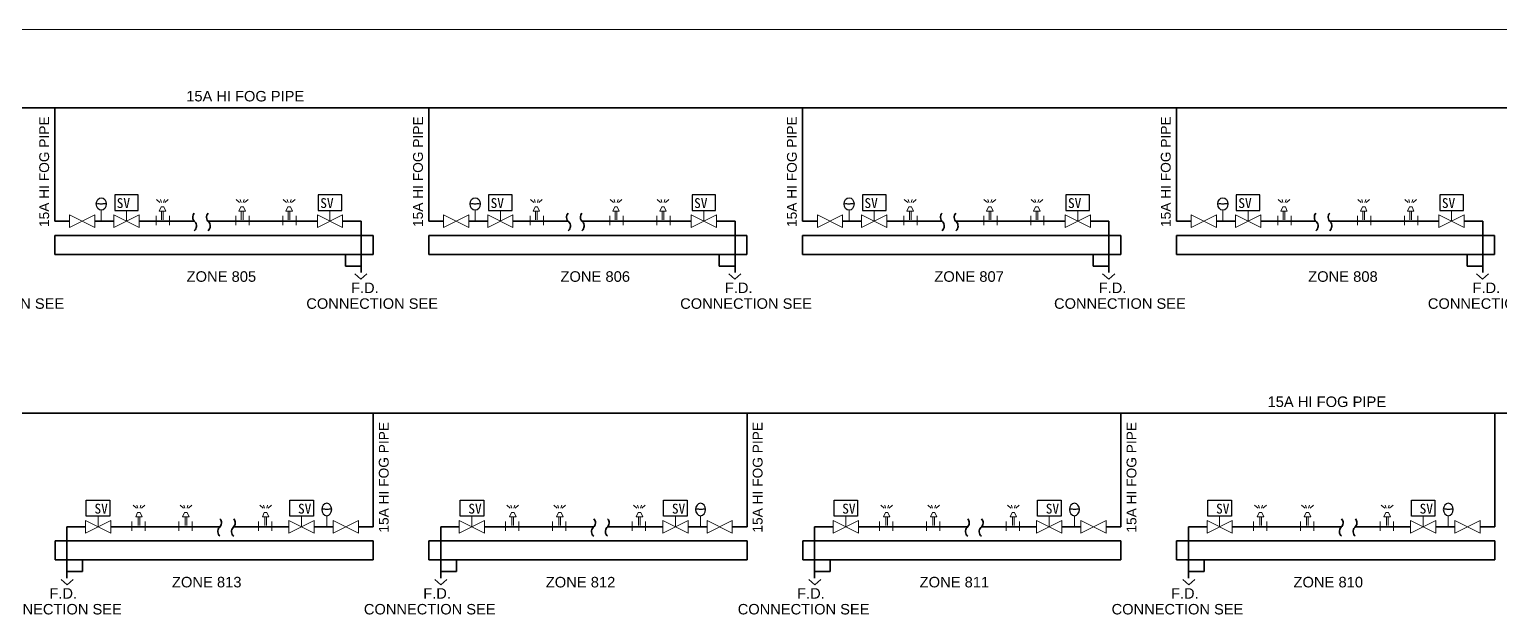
# Model space of a CAD drawing. Header units: millimetres. Extents: x 183 to 3972, y 193 to 1833.
# Drawn here: x 3370.3 to 3721.2, y 1314.8 to 1454.4 of the extents above; entities that cross this region are included whole.
import ezdxf

# ---------------------------------------------------------------- set-up
doc = ezdxf.new("R2010")
doc.units = ezdxf.units.MM
for name, color, linetype in [('DETL-TXT', 7, 'Continuous'), ('M-CWTR-TEXT', 7, 'Continuous'), ('M-CWTR-VAVE', 7, 'Continuous'), ('M-EQPM-TXT', 7, 'Continuous'), ('M-PIPE-CHWS12', 7, 'Continuous')]:
    doc.layers.add(name, color=color, linetype=linetype)

msp = doc.modelspace()

# ---------------------------------------------------------------- linework, layer by layer
at = {"color": 4, "linetype": 'Continuous', "lineweight": 35}
for p, q in [((3376.42, 1405.26), (3376.42, 1400.73)), ((3376.42, 1405.26), (3452.36, 1405.26)), ((3452.36, 1400.73), (3452.36, 1405.26)), ((3465.64, 1405.26), (3465.64, 1400.73)), ((3465.64, 1405.26), (3541.58, 1405.26)), ((3541.58, 1400.73), (3541.58, 1405.26)), ((3554.86, 1405.26), (3554.86, 1400.73)), ((3554.86, 1405.26), (3630.79, 1405.26)), ((3630.79, 1400.73), (3630.79, 1405.26)), ((3644.08, 1405.26), (3644.08, 1400.73)), ((3644.08, 1405.26), (3720.01, 1405.26)), ((3720.01, 1400.73), (3720.01, 1405.26)), ((3376.42, 1400.73), (3452.36, 1400.73)), ((3445.77, 1397.96), (3445.77, 1400.73)), ((3465.64, 1400.73), (3541.58, 1400.73)), ((3534.99, 1397.96), (3534.99, 1400.73)), ((3554.86, 1400.73), (3630.79, 1400.73)), ((3624.21, 1397.96), (3624.21, 1400.73)), ((3644.08, 1400.73), (3720.01, 1400.73)), ((3713.43, 1397.96), (3713.43, 1400.73)), ((3449.52, 1397.96), (3445.77, 1397.96)), ((3538.74, 1397.96), (3534.99, 1397.96)), ((3627.96, 1397.96), (3624.21, 1397.96)), ((3717.18, 1397.96), (3713.43, 1397.96)), ((3376.46, 1327.86), (3376.46, 1332.39)), ((3452.39, 1332.39), (3376.46, 1332.39)), ((3452.39, 1332.39), (3452.39, 1327.86)), ((3465.68, 1327.86), (3465.68, 1332.39)), ((3541.61, 1332.39), (3465.68, 1332.39)), ((3541.61, 1332.39), (3541.61, 1327.86)), ((3554.89, 1327.86), (3554.89, 1332.39)), ((3630.83, 1332.39), (3554.89, 1332.39)), ((3630.83, 1332.39), (3630.83, 1327.86)), ((3644.11, 1327.86), (3644.11, 1332.39)), ((3720.05, 1332.39), (3644.11, 1332.39)), ((3720.05, 1332.39), (3720.05, 1327.86)), ((3452.39, 1327.86), (3376.46, 1327.86)), ((3383.04, 1325.09), (3383.04, 1327.86)), ((3541.61, 1327.86), (3465.68, 1327.86)), ((3472.26, 1325.09), (3472.26, 1327.86)), ((3630.83, 1327.86), (3554.89, 1327.86)), ((3561.48, 1325.09), (3561.48, 1327.86)), ((3720.05, 1327.86), (3644.11, 1327.86)), ((3650.7, 1325.09), (3650.7, 1327.86)), ((3379.29, 1325.09), (3383.04, 1325.09)), ((3468.51, 1325.09), (3472.26, 1325.09)), ((3557.73, 1325.09), (3561.48, 1325.09)), ((3646.95, 1325.09), (3650.7, 1325.09))]:
    msp.add_line(p, q, dxfattribs=at)
at = {"layer": 'M-CWTR-TEXT', "color": 252, "linetype": 'Continuous', "lineweight": 35}
for p, q in [((3449.52, 1396.74), (3449.52, 1396.39)), ((3538.74, 1396.74), (3538.74, 1396.39)), ((3627.96, 1396.74), (3627.96, 1396.39)), ((3717.18, 1396.74), (3717.18, 1396.39)), ((3379.29, 1323.87), (3379.29, 1323.52)), ((3468.51, 1323.87), (3468.51, 1323.52)), ((3557.73, 1323.87), (3557.73, 1323.52)), ((3646.95, 1323.87), (3646.95, 1323.52))]:
    msp.add_line(p, q, dxfattribs=at)
at = {"layer": 'M-CWTR-VAVE', "color": 1, "lineweight": 0}
msp.add_line((2908.98, 1454.38), (3881.58, 1454.38), dxfattribs=at)
at = {"layer": 'M-CWTR-VAVE', "color": 2, "lineweight": 0}
for p, q in [((3387.51, 1408.66), (3387.51, 1411.27)), ((3393.51, 1408.66), (3393.51, 1411.2)), ((3401.51, 1413.07), (3400.7, 1413.83)), ((3401.32, 1411.02), (3401.79, 1412.06)), ((3401.32, 1411.02), (3402.88, 1411.02)), ((3401.84, 1413.07), (3401.63, 1413.83)), ((3402.41, 1412.06), (3401.79, 1412.06)), ((3401.9, 1408.95), (3401.9, 1411.02)), ((3402.3, 1408.95), (3402.3, 1411.02)), ((3402.36, 1413.07), (3402.57, 1413.83)), ((3402.88, 1411.02), (3402.41, 1412.06)), ((3402.69, 1413.07), (3403.5, 1413.83)), ((3420.52, 1413.07), (3419.72, 1413.83)), ((3420.34, 1411.02), (3420.81, 1412.06)), ((3420.34, 1411.02), (3421.89, 1411.02)), ((3420.85, 1413.07), (3420.65, 1413.83)), ((3421.42, 1412.06), (3420.81, 1412.06)), ((3420.92, 1408.95), (3420.92, 1411.02)), ((3421.32, 1408.95), (3421.32, 1411.02)), ((3421.38, 1413.07), (3421.59, 1413.83)), ((3421.89, 1411.02), (3421.42, 1412.06)), ((3421.71, 1413.07), (3422.52, 1413.83)), ((3431.74, 1413.07), (3430.93, 1413.83)), ((3431.55, 1411.02), (3432.02, 1412.06)), ((3431.55, 1411.02), (3433.11, 1411.02)), ((3432.07, 1413.07), (3431.86, 1413.83)), ((3432.64, 1412.06), (3432.02, 1412.06)), ((3432.13, 1408.95), (3432.13, 1411.02)), ((3432.53, 1408.95), (3432.53, 1411.02)), ((3432.59, 1413.07), (3432.8, 1413.83)), ((3433.11, 1411.02), (3432.64, 1412.06)), ((3432.92, 1413.07), (3433.73, 1413.83)), ((3442.08, 1408.66), (3442.08, 1411.2)), ((3476.73, 1408.66), (3476.73, 1411.27)), ((3482.73, 1408.66), (3482.73, 1411.2)), ((3490.73, 1413.07), (3489.92, 1413.83)), ((3490.54, 1411.02), (3491.01, 1412.06)), ((3490.54, 1411.02), (3492.09, 1411.02)), ((3491.06, 1413.07), (3490.85, 1413.83)), ((3491.63, 1412.06), (3491.01, 1412.06)), ((3491.12, 1408.95), (3491.12, 1411.02)), ((3491.52, 1408.95), (3491.52, 1411.02)), ((3491.58, 1413.07), (3491.79, 1413.83)), ((3492.09, 1411.02), (3491.63, 1412.06)), ((3491.91, 1413.07), (3492.72, 1413.83)), ((3509.74, 1413.07), (3508.93, 1413.83)), ((3509.56, 1411.02), (3510.03, 1412.06)), ((3509.56, 1411.02), (3511.11, 1411.02)), ((3510.07, 1413.07), (3509.86, 1413.83)), ((3510.64, 1412.06), (3510.03, 1412.06)), ((3510.14, 1408.95), (3510.14, 1411.02)), ((3510.54, 1408.95), (3510.54, 1411.02)), ((3510.6, 1413.07), (3510.81, 1413.83)), ((3511.11, 1411.02), (3510.64, 1412.06)), ((3510.93, 1413.07), (3511.74, 1413.83)), ((3520.96, 1413.07), (3520.15, 1413.83)), ((3520.77, 1411.02), (3521.24, 1412.06)), ((3520.77, 1411.02), (3522.32, 1411.02)), ((3521.29, 1413.07), (3521.08, 1413.83)), ((3521.86, 1412.06), (3521.24, 1412.06)), ((3521.35, 1408.95), (3521.35, 1411.02)), ((3521.75, 1408.95), (3521.75, 1411.02)), ((3521.81, 1413.07), (3522.02, 1413.83)), ((3522.32, 1411.02), (3521.86, 1412.06)), ((3522.14, 1413.07), (3522.95, 1413.83)), ((3531.3, 1408.66), (3531.3, 1411.2)), ((3565.95, 1408.66), (3565.95, 1411.27)), ((3571.95, 1408.66), (3571.95, 1411.2)), ((3579.95, 1413.07), (3579.14, 1413.83)), ((3579.76, 1411.02), (3580.23, 1412.06)), ((3579.76, 1411.02), (3581.31, 1411.02)), ((3580.27, 1413.07), (3580.07, 1413.83)), ((3580.85, 1412.06), (3580.23, 1412.06)), ((3580.34, 1408.95), (3580.34, 1411.02)), ((3580.74, 1408.95), (3580.74, 1411.02)), ((3580.8, 1413.07), (3581.01, 1413.83)), ((3581.31, 1411.02), (3580.85, 1412.06)), ((3581.13, 1413.07), (3581.94, 1413.83)), ((3598.96, 1413.07), (3598.15, 1413.83)), ((3598.78, 1411.02), (3599.24, 1412.06)), ((3598.78, 1411.02), (3600.33, 1411.02)), ((3599.29, 1413.07), (3599.08, 1413.83)), ((3599.86, 1412.06), (3599.24, 1412.06)), ((3599.35, 1408.95), (3599.35, 1411.02)), ((3599.75, 1408.95), (3599.75, 1411.02)), ((3599.82, 1413.07), (3600.02, 1413.83)), ((3600.33, 1411.02), (3599.86, 1412.06)), ((3600.14, 1413.07), (3600.95, 1413.83)), ((3610.18, 1413.07), (3609.37, 1413.83)), ((3609.99, 1411.02), (3610.46, 1412.06)), ((3609.99, 1411.02), (3611.54, 1411.02)), ((3610.5, 1413.07), (3610.3, 1413.83)), ((3611.08, 1412.06), (3610.46, 1412.06)), ((3610.57, 1408.95), (3610.57, 1411.02)), ((3610.97, 1408.95), (3610.97, 1411.02)), ((3611.03, 1413.07), (3611.24, 1413.83)), ((3611.54, 1411.02), (3611.08, 1412.06)), ((3611.36, 1413.07), (3612.17, 1413.83)), ((3620.52, 1408.66), (3620.52, 1411.2)), ((3655.17, 1408.66), (3655.17, 1411.27)), ((3661.17, 1408.66), (3661.17, 1411.2)), ((3669.17, 1413.07), (3668.36, 1413.83)), ((3668.98, 1411.02), (3669.45, 1412.06)), ((3668.98, 1411.02), (3670.53, 1411.02)), ((3669.49, 1413.07), (3669.29, 1413.83)), ((3670.07, 1412.06), (3669.45, 1412.06)), ((3669.56, 1408.95), (3669.56, 1411.02)), ((3669.96, 1408.95), (3669.96, 1411.02)), ((3670.02, 1413.07), (3670.23, 1413.83)), ((3670.53, 1411.02), (3670.07, 1412.06)), ((3670.35, 1413.07), (3671.16, 1413.83)), ((3688.18, 1413.07), (3687.37, 1413.83)), ((3688, 1411.02), (3688.46, 1412.06)), ((3688, 1411.02), (3689.55, 1411.02)), ((3688.51, 1413.07), (3688.3, 1413.83)), ((3689.08, 1412.06), (3688.46, 1412.06)), ((3688.57, 1408.95), (3688.57, 1411.02)), ((3688.97, 1408.95), (3688.97, 1411.02)), ((3689.03, 1413.07), (3689.24, 1413.83)), ((3689.55, 1411.02), (3689.08, 1412.06)), ((3689.36, 1413.07), (3690.17, 1413.83)), ((3699.4, 1413.07), (3698.59, 1413.83)), ((3699.21, 1411.02), (3699.68, 1412.06)), ((3699.21, 1411.02), (3700.76, 1411.02)), ((3699.72, 1413.07), (3699.52, 1413.83)), ((3700.3, 1412.06), (3699.68, 1412.06)), ((3699.79, 1408.95), (3699.79, 1411.02)), ((3700.19, 1408.95), (3700.19, 1411.02)), ((3700.25, 1413.07), (3700.46, 1413.83)), ((3700.76, 1411.02), (3700.3, 1412.06)), ((3700.58, 1413.07), (3701.39, 1413.83)), ((3709.74, 1408.66), (3709.74, 1411.2)), ((3379.94, 1410.17), (3379.94, 1407.15)), ((3385.98, 1410.17), (3379.94, 1407.15)), ((3379.94, 1410.17), (3385.98, 1407.15)), ((3385.98, 1407.15), (3385.98, 1410.17)), ((3390.5, 1410.17), (3390.5, 1407.15)), ((3396.53, 1410.17), (3390.5, 1407.15)), ((3390.5, 1410.17), (3396.53, 1407.15)), ((3396.53, 1407.15), (3396.53, 1410.17)), ((3400.63, 1409.93), (3400.63, 1407.69)), ((3403.81, 1409.93), (3403.81, 1407.69)), ((3419.64, 1409.93), (3419.64, 1407.69)), ((3422.82, 1409.93), (3422.82, 1407.69)), ((3430.86, 1409.93), (3430.86, 1407.69)), ((3434.04, 1409.93), (3434.04, 1407.69)), ((3439.06, 1410.17), (3439.06, 1407.15)), ((3445.1, 1410.17), (3439.06, 1407.15)), ((3439.06, 1410.17), (3445.1, 1407.15)), ((3445.1, 1407.15), (3445.1, 1410.17)), ((3469.16, 1410.17), (3469.16, 1407.15)), ((3475.2, 1410.17), (3469.16, 1407.15)), ((3469.16, 1410.17), (3475.2, 1407.15)), ((3475.2, 1407.15), (3475.2, 1410.17)), ((3479.71, 1410.17), (3479.71, 1407.15)), ((3485.75, 1410.17), (3479.71, 1407.15)), ((3479.71, 1410.17), (3485.75, 1407.15)), ((3485.75, 1407.15), (3485.75, 1410.17)), ((3489.84, 1409.93), (3489.84, 1407.69)), ((3493.03, 1409.93), (3493.03, 1407.69)), ((3508.86, 1409.93), (3508.86, 1407.69)), ((3512.04, 1409.93), (3512.04, 1407.69)), ((3520.07, 1409.93), (3520.07, 1407.69)), ((3523.26, 1409.93), (3523.26, 1407.69)), ((3528.28, 1410.17), (3528.28, 1407.15)), ((3534.32, 1410.17), (3528.28, 1407.15)), ((3528.28, 1410.17), (3534.32, 1407.15)), ((3534.32, 1407.15), (3534.32, 1410.17)), ((3558.38, 1410.17), (3558.38, 1407.15)), ((3564.42, 1410.17), (3558.38, 1407.15)), ((3558.38, 1410.17), (3564.42, 1407.15)), ((3564.42, 1407.15), (3564.42, 1410.17)), ((3568.93, 1410.17), (3568.93, 1407.15)), ((3574.97, 1410.17), (3568.93, 1407.15)), ((3568.93, 1410.17), (3574.97, 1407.15)), ((3574.97, 1407.15), (3574.97, 1410.17)), ((3579.06, 1409.93), (3579.06, 1407.69)), ((3582.24, 1409.93), (3582.24, 1407.69)), ((3598.08, 1409.93), (3598.08, 1407.69)), ((3601.26, 1409.93), (3601.26, 1407.69)), ((3609.29, 1409.93), (3609.29, 1407.69)), ((3612.47, 1409.93), (3612.47, 1407.69)), ((3617.5, 1410.17), (3617.5, 1407.15)), ((3623.54, 1410.17), (3617.5, 1407.15)), ((3617.5, 1410.17), (3623.54, 1407.15)), ((3623.54, 1407.15), (3623.54, 1410.17)), ((3647.6, 1410.17), (3647.6, 1407.15)), ((3653.63, 1410.17), (3647.6, 1407.15)), ((3647.6, 1410.17), (3653.63, 1407.15)), ((3653.63, 1407.15), (3653.63, 1410.17)), ((3658.15, 1410.17), (3658.15, 1407.15)), ((3664.19, 1410.17), (3658.15, 1407.15)), ((3658.15, 1410.17), (3664.19, 1407.15)), ((3664.19, 1407.15), (3664.19, 1410.17)), ((3668.28, 1409.93), (3668.28, 1407.69)), ((3671.46, 1409.93), (3671.46, 1407.69)), ((3687.3, 1409.93), (3687.3, 1407.69)), ((3690.48, 1409.93), (3690.48, 1407.69)), ((3698.51, 1409.93), (3698.51, 1407.69)), ((3701.69, 1409.93), (3701.69, 1407.69)), ((3706.72, 1410.17), (3706.72, 1407.15)), ((3712.75, 1410.17), (3706.72, 1407.15)), ((3706.72, 1410.17), (3712.75, 1407.15)), ((3712.75, 1407.15), (3712.75, 1410.17)), ((3448.04, 1396.09), (3449.47, 1394.79)), ((3450.9, 1396.09), (3449.47, 1394.79)), ((3537.26, 1396.09), (3538.69, 1394.79)), ((3540.12, 1396.09), (3538.69, 1394.79)), ((3626.47, 1396.09), (3627.91, 1394.79)), ((3629.34, 1396.09), (3627.91, 1394.79)), ((3715.69, 1396.09), (3717.12, 1394.79)), ((3718.56, 1396.09), (3717.12, 1394.79)), ((3395.89, 1340.2), (3395.08, 1340.96)), ((3396.22, 1340.2), (3396.01, 1340.96)), ((3396.75, 1340.2), (3396.95, 1340.96)), ((3397.07, 1340.2), (3397.88, 1340.96)), ((3407.11, 1340.2), (3406.3, 1340.96)), ((3407.44, 1340.2), (3407.23, 1340.96)), ((3407.96, 1340.2), (3408.17, 1340.96)), ((3408.29, 1340.2), (3409.1, 1340.96)), ((3426.12, 1340.2), (3425.31, 1340.96)), ((3426.45, 1340.2), (3426.24, 1340.96)), ((3426.98, 1340.2), (3427.18, 1340.96)), ((3427.3, 1340.2), (3428.11, 1340.96)), ((3485.11, 1340.2), (3484.3, 1340.96)), ((3485.44, 1340.2), (3485.23, 1340.96)), ((3485.97, 1340.2), (3486.17, 1340.96)), ((3486.29, 1340.2), (3487.1, 1340.96)), ((3496.33, 1340.2), (3495.52, 1340.96)), ((3496.65, 1340.2), (3496.45, 1340.96)), ((3497.18, 1340.2), (3497.39, 1340.96)), ((3497.51, 1340.2), (3498.32, 1340.96)), ((3515.34, 1340.2), (3514.53, 1340.96)), ((3515.67, 1340.2), (3515.46, 1340.96)), ((3516.2, 1340.2), (3516.4, 1340.96)), ((3516.52, 1340.2), (3517.33, 1340.96)), ((3574.33, 1340.2), (3573.52, 1340.96)), ((3574.66, 1340.2), (3574.45, 1340.96)), ((3575.18, 1340.2), (3575.39, 1340.96)), ((3575.51, 1340.2), (3576.32, 1340.96)), ((3585.54, 1340.2), (3584.73, 1340.96)), ((3585.87, 1340.2), (3585.66, 1340.96)), ((3586.4, 1340.2), (3586.61, 1340.96)), ((3586.73, 1340.2), (3587.54, 1340.96)), ((3604.56, 1340.2), (3603.75, 1340.96)), ((3604.89, 1340.2), (3604.68, 1340.96)), ((3605.41, 1340.2), (3605.62, 1340.96)), ((3605.74, 1340.2), (3606.55, 1340.96)), ((3663.55, 1340.2), (3662.74, 1340.96)), ((3663.88, 1340.2), (3663.67, 1340.96)), ((3664.4, 1340.2), (3664.61, 1340.96)), ((3664.73, 1340.2), (3665.54, 1340.96)), ((3674.76, 1340.2), (3673.95, 1340.96)), ((3675.09, 1340.2), (3674.88, 1340.96)), ((3675.62, 1340.2), (3675.82, 1340.96)), ((3675.95, 1340.2), (3676.75, 1340.96)), ((3693.78, 1340.2), (3692.97, 1340.96)), ((3694.11, 1340.2), (3693.9, 1340.96)), ((3694.63, 1340.2), (3694.84, 1340.96)), ((3694.96, 1340.2), (3695.77, 1340.96)), ((3383.72, 1334.28), (3383.72, 1337.3)), ((3383.72, 1337.3), (3389.75, 1334.28)), ((3389.75, 1337.3), (3383.72, 1334.28)), ((3386.73, 1335.79), (3386.73, 1338.33)), ((3389.75, 1337.3), (3389.75, 1334.28)), ((3394.78, 1337.05), (3394.78, 1334.82)), ((3395.71, 1338.15), (3396.17, 1339.18)), ((3397.26, 1338.15), (3395.71, 1338.15)), ((3396.17, 1339.18), (3396.79, 1339.18)), ((3396.28, 1336.08), (3396.28, 1338.15)), ((3396.68, 1336.08), (3396.68, 1338.15)), ((3397.26, 1338.15), (3396.79, 1339.18)), ((3397.96, 1337.05), (3397.96, 1334.82)), ((3405.99, 1337.05), (3405.99, 1334.82)), ((3406.92, 1338.15), (3407.39, 1339.18)), ((3408.47, 1338.15), (3406.92, 1338.15)), ((3407.39, 1339.18), (3408.01, 1339.18)), ((3407.5, 1336.08), (3407.5, 1338.15)), ((3407.9, 1336.08), (3407.9, 1338.15)), ((3408.47, 1338.15), (3408.01, 1339.18)), ((3409.17, 1337.05), (3409.17, 1334.82)), ((3425.01, 1337.05), (3425.01, 1334.82)), ((3425.94, 1338.15), (3426.4, 1339.18)), ((3427.49, 1338.15), (3425.94, 1338.15)), ((3426.4, 1339.18), (3427.02, 1339.18)), ((3426.51, 1336.08), (3426.51, 1338.15)), ((3426.91, 1336.08), (3426.91, 1338.15)), ((3427.49, 1338.15), (3427.02, 1339.18)), ((3428.19, 1337.05), (3428.19, 1334.82)), ((3432.28, 1334.28), (3432.28, 1337.3)), ((3432.28, 1337.3), (3438.32, 1334.28)), ((3438.32, 1337.3), (3432.28, 1334.28)), ((3435.3, 1335.79), (3435.3, 1338.33)), ((3438.32, 1337.3), (3438.32, 1334.28)), ((3441.3, 1335.79), (3441.3, 1338.4)), ((3442.84, 1334.28), (3442.84, 1337.3)), ((3442.84, 1337.3), (3448.87, 1334.28)), ((3448.87, 1337.3), (3442.84, 1334.28)), ((3448.87, 1337.3), (3448.87, 1334.28)), ((3472.93, 1334.28), (3472.93, 1337.3)), ((3472.93, 1337.3), (3478.97, 1334.28)), ((3478.97, 1337.3), (3472.93, 1334.28)), ((3475.95, 1335.79), (3475.95, 1338.33)), ((3478.97, 1337.3), (3478.97, 1334.28)), ((3484, 1337.05), (3484, 1334.82)), ((3484.93, 1338.15), (3485.39, 1339.18)), ((3486.48, 1338.15), (3484.93, 1338.15)), ((3485.39, 1339.18), (3486.01, 1339.18)), ((3485.5, 1336.08), (3485.5, 1338.15)), ((3485.9, 1336.08), (3485.9, 1338.15)), ((3486.48, 1338.15), (3486.01, 1339.18)), ((3487.18, 1337.05), (3487.18, 1334.82)), ((3495.21, 1337.05), (3495.21, 1334.82)), ((3496.14, 1338.15), (3496.61, 1339.18)), ((3497.69, 1338.15), (3496.14, 1338.15)), ((3496.61, 1339.18), (3497.23, 1339.18)), ((3496.72, 1336.08), (3496.72, 1338.15)), ((3497.12, 1336.08), (3497.12, 1338.15)), ((3497.69, 1338.15), (3497.23, 1339.18)), ((3498.39, 1337.05), (3498.39, 1334.82)), ((3514.23, 1337.05), (3514.23, 1334.82)), ((3515.16, 1338.15), (3515.62, 1339.18)), ((3516.71, 1338.15), (3515.16, 1338.15)), ((3515.62, 1339.18), (3516.24, 1339.18)), ((3515.73, 1336.08), (3515.73, 1338.15)), ((3516.13, 1336.08), (3516.13, 1338.15)), ((3516.71, 1338.15), (3516.24, 1339.18)), ((3517.41, 1337.05), (3517.41, 1334.82)), ((3521.5, 1334.28), (3521.5, 1337.3)), ((3521.5, 1337.3), (3527.54, 1334.28)), ((3527.54, 1337.3), (3521.5, 1334.28)), ((3524.52, 1335.79), (3524.52, 1338.33)), ((3527.54, 1337.3), (3527.54, 1334.28)), ((3530.52, 1335.79), (3530.52, 1338.4)), ((3532.05, 1334.28), (3532.05, 1337.3)), ((3532.05, 1337.3), (3538.09, 1334.28)), ((3538.09, 1337.3), (3532.05, 1334.28)), ((3538.09, 1337.3), (3538.09, 1334.28)), ((3562.15, 1334.28), (3562.15, 1337.3)), ((3562.15, 1337.3), (3568.19, 1334.28)), ((3568.19, 1337.3), (3562.15, 1334.28)), ((3565.17, 1335.79), (3565.17, 1338.33)), ((3568.19, 1337.3), (3568.19, 1334.28)), ((3573.21, 1337.05), (3573.21, 1334.82)), ((3574.15, 1338.15), (3574.61, 1339.18)), ((3575.7, 1338.15), (3574.15, 1338.15)), ((3574.61, 1339.18), (3575.23, 1339.18)), ((3574.72, 1336.08), (3574.72, 1338.15)), ((3575.12, 1336.08), (3575.12, 1338.15)), ((3575.7, 1338.15), (3575.23, 1339.18)), ((3576.4, 1337.05), (3576.4, 1334.82)), ((3584.43, 1337.05), (3584.43, 1334.82)), ((3585.36, 1338.15), (3585.83, 1339.18)), ((3586.91, 1338.15), (3585.36, 1338.15)), ((3585.83, 1339.18), (3586.44, 1339.18)), ((3585.93, 1336.08), (3585.93, 1338.15)), ((3586.33, 1336.08), (3586.33, 1338.15)), ((3586.91, 1338.15), (3586.44, 1339.18)), ((3587.61, 1337.05), (3587.61, 1334.82)), ((3603.44, 1337.05), (3603.44, 1334.82)), ((3604.38, 1338.15), (3604.84, 1339.18)), ((3605.93, 1338.15), (3604.38, 1338.15)), ((3604.84, 1339.18), (3605.46, 1339.18)), ((3604.95, 1336.08), (3604.95, 1338.15)), ((3605.35, 1336.08), (3605.35, 1338.15)), ((3605.93, 1338.15), (3605.46, 1339.18)), ((3606.63, 1337.05), (3606.63, 1334.82)), ((3610.72, 1334.28), (3610.72, 1337.3)), ((3610.72, 1337.3), (3616.76, 1334.28)), ((3616.76, 1337.3), (3610.72, 1334.28)), ((3613.74, 1335.79), (3613.74, 1338.33)), ((3616.76, 1337.3), (3616.76, 1334.28)), ((3619.74, 1335.79), (3619.74, 1338.4)), ((3621.27, 1334.28), (3621.27, 1337.3)), ((3621.27, 1337.3), (3627.31, 1334.28)), ((3627.31, 1337.3), (3621.27, 1334.28)), ((3627.31, 1337.3), (3627.31, 1334.28)), ((3651.37, 1334.28), (3651.37, 1337.3)), ((3651.37, 1337.3), (3657.41, 1334.28)), ((3657.41, 1337.3), (3651.37, 1334.28)), ((3654.39, 1335.79), (3654.39, 1338.33)), ((3657.41, 1337.3), (3657.41, 1334.28)), ((3662.43, 1337.05), (3662.43, 1334.82)), ((3663.36, 1338.15), (3663.83, 1339.18)), ((3664.92, 1338.15), (3663.36, 1338.15)), ((3663.83, 1339.18), (3664.45, 1339.18)), ((3663.94, 1336.08), (3663.94, 1338.15)), ((3664.34, 1336.08), (3664.34, 1338.15)), ((3664.92, 1338.15), (3664.45, 1339.18)), ((3665.61, 1337.05), (3665.61, 1334.82)), ((3673.65, 1337.05), (3673.65, 1334.82)), ((3674.58, 1338.15), (3675.05, 1339.18)), ((3676.13, 1338.15), (3674.58, 1338.15)), ((3675.05, 1339.18), (3675.66, 1339.18)), ((3675.15, 1336.08), (3675.15, 1338.15)), ((3675.55, 1336.08), (3675.55, 1338.15)), ((3676.13, 1338.15), (3675.66, 1339.18)), ((3676.83, 1337.05), (3676.83, 1334.82)), ((3692.66, 1337.05), (3692.66, 1334.82)), ((3693.59, 1338.15), (3694.06, 1339.18)), ((3695.15, 1338.15), (3693.59, 1338.15)), ((3694.06, 1339.18), (3694.68, 1339.18)), ((3694.17, 1336.08), (3694.17, 1338.15)), ((3694.57, 1336.08), (3694.57, 1338.15)), ((3695.15, 1338.15), (3694.68, 1339.18)), ((3695.84, 1337.05), (3695.84, 1334.82)), ((3699.94, 1334.28), (3699.94, 1337.3)), ((3699.94, 1337.3), (3705.97, 1334.28)), ((3705.97, 1337.3), (3699.94, 1334.28)), ((3702.96, 1335.79), (3702.96, 1338.33)), ((3705.97, 1337.3), (3705.97, 1334.28)), ((3708.96, 1335.79), (3708.96, 1338.4)), ((3710.49, 1334.28), (3710.49, 1337.3)), ((3710.49, 1337.3), (3716.53, 1334.28)), ((3716.53, 1337.3), (3710.49, 1334.28)), ((3716.53, 1337.3), (3716.53, 1334.28)), ((3377.91, 1323.22), (3379.35, 1321.92)), ((3380.78, 1323.22), (3379.35, 1321.92)), ((3467.13, 1323.22), (3468.56, 1321.92)), ((3470, 1323.22), (3468.56, 1321.92)), ((3556.35, 1323.22), (3557.78, 1321.92)), ((3559.21, 1323.22), (3557.78, 1321.92)), ((3645.57, 1323.22), (3647, 1321.92)), ((3648.43, 1323.22), (3647, 1321.92))]:
    msp.add_line(p, q, dxfattribs=at)
at = {"layer": 'M-CWTR-VAVE', "color": 2}
for points in [[(3390.7, 1411.2), (3396.33, 1411.2), (3396.33, 1414.96), (3390.7, 1414.96)], [(3439.27, 1411.2), (3444.9, 1411.2), (3444.9, 1414.96), (3439.27, 1414.96)], [(3479.92, 1411.2), (3485.55, 1411.2), (3485.55, 1414.96), (3479.92, 1414.96)], [(3528.48, 1411.2), (3534.11, 1411.2), (3534.11, 1414.96), (3528.48, 1414.96)], [(3569.14, 1411.2), (3574.77, 1411.2), (3574.77, 1414.96), (3569.14, 1414.96)], [(3617.7, 1411.2), (3623.33, 1411.2), (3623.33, 1414.96), (3617.7, 1414.96)], [(3658.36, 1411.2), (3663.98, 1411.2), (3663.98, 1414.96), (3658.36, 1414.96)], [(3706.92, 1411.2), (3712.55, 1411.2), (3712.55, 1414.96), (3706.92, 1414.96)], [(3389.55, 1338.33), (3383.92, 1338.33), (3383.92, 1342.09), (3389.55, 1342.09)], [(3438.11, 1338.33), (3432.49, 1338.33), (3432.49, 1342.09), (3438.11, 1342.09)], [(3478.77, 1338.33), (3473.14, 1338.33), (3473.14, 1342.09), (3478.77, 1342.09)], [(3527.33, 1338.33), (3521.7, 1338.33), (3521.7, 1342.09), (3527.33, 1342.09)], [(3567.99, 1338.33), (3562.36, 1338.33), (3562.36, 1342.09), (3567.99, 1342.09)], [(3616.55, 1338.33), (3610.92, 1338.33), (3610.92, 1342.09), (3616.55, 1342.09)], [(3657.2, 1338.33), (3651.57, 1338.33), (3651.57, 1342.09), (3657.2, 1342.09)], [(3705.77, 1338.33), (3700.14, 1338.33), (3700.14, 1342.09), (3705.77, 1342.09)]]:
    msp.add_lwpolyline(points, close=True, dxfattribs=at)
for centre in [(3387.51, 1412.76), (3476.73, 1412.76), (3565.95, 1412.76), (3655.17, 1412.76)]:
    msp.add_ellipse(centre, major_axis=(0, -1.49), ratio=0.800659, dxfattribs=at)
at = {"layer": 'M-CWTR-VAVE', "color": 2, "extrusion": (0, 0, -1)}
for centre in [(3441.3, 1339.89), (3530.52, 1339.89), (3619.74, 1339.89), (3708.96, 1339.89)]:
    msp.add_ellipse(centre, major_axis=(0, -1.49), ratio=0.800659, dxfattribs=at)
at = {"layer": 'M-CWTR-VAVE', "color": 2}
for points in [[(3386.32, 1412.76), (3386.79, 1412.99), (3387.44, 1412.58), (3388.12, 1413), (3388.51, 1412.83), (3388.7, 1412.76)], [(3475.53, 1412.76), (3476.01, 1412.99), (3476.66, 1412.58), (3477.34, 1413), (3477.73, 1412.83), (3477.92, 1412.76)], [(3564.75, 1412.76), (3565.23, 1412.99), (3565.88, 1412.58), (3566.55, 1413), (3566.95, 1412.83), (3567.14, 1412.76)], [(3653.97, 1412.76), (3654.45, 1412.99), (3655.1, 1412.58), (3655.77, 1413), (3656.17, 1412.83), (3656.36, 1412.76)], [(3442.5, 1339.89), (3442.02, 1340.12), (3441.37, 1339.71), (3440.7, 1340.13), (3440.3, 1339.96), (3440.11, 1339.89)], [(3531.72, 1339.89), (3531.24, 1340.12), (3530.59, 1339.71), (3529.92, 1340.13), (3529.52, 1339.96), (3529.33, 1339.89)], [(3620.94, 1339.89), (3620.46, 1340.12), (3619.81, 1339.71), (3619.13, 1340.13), (3618.74, 1339.96), (3618.55, 1339.89)], [(3710.15, 1339.89), (3709.68, 1340.12), (3709.03, 1339.71), (3708.35, 1340.13), (3707.96, 1339.96), (3707.77, 1339.89)]]:
    msp.add_open_spline(points, degree=3, dxfattribs=at)
at = {"layer": 'M-PIPE-CHWS12', "color": 4, "linetype": 'Continuous', "lineweight": 35}
for p, q in [((3007.06, 1435.72), (3812.66, 1435.72)), ((3376.42, 1408.66), (3376.42, 1435.72)), ((3465.64, 1408.66), (3465.64, 1435.72)), ((3554.86, 1408.66), (3554.86, 1435.72)), ((3644.08, 1408.66), (3644.08, 1435.72)), ((3376.42, 1408.66), (3376.42, 1418.82)), ((3465.64, 1408.66), (3465.64, 1418.82)), ((3554.86, 1408.66), (3554.86, 1418.82)), ((3644.08, 1408.66), (3644.08, 1418.82)), ((3376.42, 1408.66), (3379.94, 1408.66)), ((3385.98, 1408.66), (3390.5, 1408.66)), ((3396.53, 1408.66), (3409.67, 1408.66)), ((3412.96, 1408.66), (3439.06, 1408.66)), ((3445.1, 1408.66), (3449.52, 1408.66)), ((3449.52, 1408.66), (3449.52, 1396.39)), ((3465.64, 1408.66), (3469.16, 1408.66)), ((3475.2, 1408.66), (3479.71, 1408.66)), ((3485.75, 1408.66), (3498.89, 1408.66)), ((3502.18, 1408.66), (3528.28, 1408.66)), ((3534.32, 1408.66), (3538.74, 1408.66)), ((3538.74, 1408.66), (3538.74, 1396.39)), ((3554.86, 1408.66), (3558.38, 1408.66)), ((3564.42, 1408.66), (3568.93, 1408.66)), ((3574.97, 1408.66), (3588.11, 1408.66)), ((3591.4, 1408.66), (3617.5, 1408.66)), ((3623.54, 1408.66), (3627.96, 1408.66)), ((3627.96, 1408.66), (3627.96, 1396.39)), ((3644.08, 1408.66), (3647.6, 1408.66)), ((3653.63, 1408.66), (3658.15, 1408.66)), ((3664.19, 1408.66), (3677.33, 1408.66)), ((3680.62, 1408.66), (3706.72, 1408.66)), ((3712.75, 1408.66), (3717.18, 1408.66)), ((3717.18, 1408.66), (3717.18, 1396.39)), ((3783.75, 1362.85), (3051.98, 1362.85)), ((3452.39, 1335.79), (3452.39, 1362.85)), ((3541.61, 1335.79), (3541.61, 1362.85)), ((3630.83, 1335.79), (3630.83, 1362.85)), ((3720.05, 1335.79), (3720.05, 1362.85)), ((3452.39, 1335.79), (3452.39, 1345.95)), ((3541.61, 1335.79), (3541.61, 1345.95)), ((3630.83, 1335.79), (3630.83, 1345.95)), ((3720.05, 1335.79), (3720.05, 1345.95)), ((3379.29, 1335.79), (3379.29, 1323.52)), ((3383.72, 1335.79), (3379.29, 1335.79)), ((3415.85, 1335.79), (3389.75, 1335.79)), ((3432.28, 1335.79), (3419.14, 1335.79)), ((3442.84, 1335.79), (3438.32, 1335.79)), ((3452.39, 1335.79), (3448.87, 1335.79)), ((3468.51, 1335.79), (3468.51, 1323.52)), ((3472.93, 1335.79), (3468.51, 1335.79)), ((3505.07, 1335.79), (3478.97, 1335.79)), ((3521.5, 1335.79), (3508.36, 1335.79)), ((3532.05, 1335.79), (3527.54, 1335.79)), ((3541.61, 1335.79), (3538.09, 1335.79)), ((3557.73, 1335.79), (3557.73, 1323.52)), ((3562.15, 1335.79), (3557.73, 1335.79)), ((3594.29, 1335.79), (3568.19, 1335.79)), ((3610.72, 1335.79), (3597.58, 1335.79)), ((3621.27, 1335.79), (3616.76, 1335.79)), ((3630.83, 1335.79), (3627.31, 1335.79)), ((3646.95, 1335.79), (3646.95, 1323.52)), ((3651.37, 1335.79), (3646.95, 1335.79)), ((3683.51, 1335.79), (3657.41, 1335.79)), ((3699.94, 1335.79), (3686.8, 1335.79)), ((3710.49, 1335.79), (3705.97, 1335.79)), ((3720.05, 1335.79), (3716.53, 1335.79))]:
    msp.add_line(p, q, dxfattribs=at)
at = {"layer": 'M-PIPE-CHWS12', "color": 252, "linetype": 'Continuous', "lineweight": 35}
for centre, start, end in [((3410.78, 1409.6), 137.9527, 230.1896), ((3414.07, 1409.6), 137.9527, 230.1896), ((3500, 1409.6), 137.9527, 230.1896), ((3503.29, 1409.6), 137.9527, 230.1896), ((3589.22, 1409.6), 137.9527, 230.1896), ((3592.51, 1409.6), 137.9527, 230.1896), ((3678.44, 1409.6), 137.9527, 230.1896), ((3681.73, 1409.6), 137.9527, 230.1896), ((3408.77, 1407.51), 309.8104, 42.0473), ((3412.06, 1407.51), 309.8104, 42.0473), ((3497.99, 1407.51), 309.8104, 42.0473), ((3501.28, 1407.51), 309.8104, 42.0473), ((3587.21, 1407.51), 309.8104, 42.0473), ((3590.5, 1407.51), 309.8104, 42.0473), ((3676.42, 1407.51), 309.8104, 42.0473), ((3679.71, 1407.51), 309.8104, 42.0473), ((3414.74, 1336.73), 309.8104, 42.0473), ((3418.03, 1336.73), 309.8104, 42.0473), ((3503.96, 1336.73), 309.8104, 42.0473), ((3507.25, 1336.73), 309.8104, 42.0473), ((3593.18, 1336.73), 309.8104, 42.0473), ((3596.47, 1336.73), 309.8104, 42.0473), ((3682.4, 1336.73), 309.8104, 42.0473), ((3685.69, 1336.73), 309.8104, 42.0473), ((3416.76, 1334.64), 137.9527, 230.1896), ((3420.05, 1334.64), 137.9527, 230.1896), ((3505.97, 1334.64), 137.9527, 230.1896), ((3509.26, 1334.64), 137.9527, 230.1896), ((3595.19, 1334.64), 137.9527, 230.1896), ((3598.48, 1334.64), 137.9527, 230.1896), ((3684.41, 1334.64), 137.9527, 230.1896), ((3687.7, 1334.64), 137.9527, 230.1896)]:
    msp.add_arc(centre, 1.46, start, end, dxfattribs=at)

# ---------------------------------------------------------------- texts
at = {"layer": 'DETL-TXT', "color": 7, "char_height": 2.5154}
for s, insert, width, attachment_point in [('{\\fArial|b0||i0||c0|p34;\\C251;\\H2.5;\\W1.;15A HI FOG PIPE}', (3407.78, 1437.17), 28.38, 7), ('{\\fArial|b0|i0|c0|p34;\\C251;ZONE 805}', (3407.86, 1394.16), 17.8992, 7), ('{\\fArial|b0|i0|c0|p34;\\C251;ZONE 806}', (3497.08, 1394.16), 17.1273, 7), ('{\\fArial|b0|i0|c0|p34;\\C251;ZONE 807}', (3586.3, 1394.16), 16.5568, 7), ('{\\fArial|b0|i0|c0|p34;\\C251;ZONE 808}', (3675.51, 1394.16), 20.4837, 7), ('{\\fArial|b0|i0|c0|p34;\\C251;15A HI FOG PIPE}', (3694.12, 1364.3), 28.38, 9), ('{\\fArial|b0|i0|c0|p34;\\C251;ZONE 813}', (3420.96, 1321.29), 20.4837, 9), ('{\\fArial|b0|i0|c0|p34;\\C251;ZONE 812}', (3510.17, 1321.28), 16.5568, 9), ('{\\fArial|b0|i0|c0|p34;\\C251;ZONE 811}', (3599.39, 1321.29), 17.1273, 9), ('{\\fArial|b0|i0|c0|p34;\\C251;ZONE 810}', (3688.61, 1321.29), 17.8992, 9)]:
    msp.add_mtext(s, dxfattribs=dict(at, insert=insert, width=width, attachment_point=attachment_point))
at = {"layer": 'DETL-TXT', "color": 7, "char_height": 2.5154, "width": 28.38, "rotation": 90}
for insert, attachment_point in [((3375.08, 1407.26), 7), ((3464.29, 1407.26), 7), ((3553.51, 1407.26), 7), ((3642.73, 1407.26), 7), ((3453.74, 1334.39), 1), ((3542.96, 1334.39), 1), ((3632.18, 1334.39), 1)]:
    msp.add_mtext('{\\fArial|b0|i0|c0|p34;\\H0.93199x;\\C251;15A HI FOG PIPE}', dxfattribs=dict(at, insert=insert, attachment_point=attachment_point))
at = {"layer": 'M-CWTR-VAVE', "char_height": 2.5154, "width": 2.3291}
for insert, attachment_point in [((3391.18, 1411.76), 7), ((3439.75, 1411.76), 7), ((3480.4, 1411.76), 7), ((3528.97, 1411.76), 7), ((3569.62, 1411.76), 7), ((3618.19, 1411.76), 7), ((3658.84, 1411.76), 7), ((3707.41, 1411.76), 7), ((3389.06, 1338.89), 9), ((3437.63, 1338.89), 9), ((3478.28, 1338.89), 9), ((3526.85, 1338.89), 9), ((3567.5, 1338.89), 9), ((3616.07, 1338.89), 9), ((3656.72, 1338.89), 9), ((3705.29, 1338.89), 9)]:
    msp.add_mtext('{\\fTxt|b0|i0|c0|p34;\\H0.93199x;\\C2;SV}', dxfattribs=dict(at, insert=insert, attachment_point=attachment_point))
at = {"layer": 'M-EQPM-TXT', "color": 7, "char_height": 2.5154}
for s, insert, width, attachment_point in [('{\\fArial|b0||i0||c0|p34;\\C251;\\H2.5;\\W1.;F.D.}', (3447.1, 1391.51), 6.6165, 7), ('{\\fArial|b0||i0||c0|p34;\\C251;\\H2.5;\\W1.;F.D.}', (3536.32, 1391.51), 6.6165, 7), ('{\\fArial|b0||i0||c0|p34;\\C251;\\H2.5;\\W1.;F.D.}', (3625.53, 1391.51), 6.6165, 7), ('{\\fArial|b0||i0||c0|p34;\\C251;\\H2.5;\\W1.;F.D.}', (3714.75, 1391.51), 6.6165, 7), ('{\\fArial|b0||i0||c0|p34;\\C251;\\H2.5;\\W1.;CONNECTION SEE}', (3347.21, 1387.72), 31.6062, 7), ('{\\fArial|b0||i0||c0|p34;\\C251;\\H2.5;\\W1.;CONNECTION SEE}', (3436.43, 1387.72), 31.6062, 7), ('{\\fArial|b0||i0||c0|p34;\\C251;\\H2.5;\\W1.;CONNECTION SEE}', (3525.65, 1387.72), 31.6062, 7), ('{\\fArial|b0||i0||c0|p34;\\C251;\\H2.5;\\W1.;CONNECTION SEE}', (3614.87, 1387.72), 31.6062, 7), ('{\\fArial|b0||i0||c0|p34;\\C251;\\H2.5;\\W1.;CONNECTION SEE}', (3704.08, 1387.72), 31.6062, 7), ('{\\fArial|b0||i0||c0|p34;\\C251;\\H2.5;\\W1.;F.D.}', (3381.72, 1318.64), 6.6165, 9), ('{\\fArial|b0||i0||c0|p34;\\C251;\\H2.5;\\W1.;F.D.}', (3470.94, 1318.64), 6.6165, 9), ('{\\fArial|b0||i0||c0|p34;\\C251;\\H2.5;\\W1.;F.D.}', (3560.15, 1318.64), 6.6165, 9), ('{\\fArial|b0||i0||c0|p34;\\C251;\\H2.5;\\W1.;F.D.}', (3649.37, 1318.64), 6.6165, 9), ('{\\fArial|b0||i0||c0|p34;\\C251;\\H2.5;\\W1.;CONNECTION SEE}', (3392.39, 1314.84), 31.6062, 9), ('{\\fArial|b0||i0||c0|p34;\\C251;\\H2.5;\\W1.;CONNECTION SEE}', (3481.6, 1314.84), 31.6062, 9), ('{\\fArial|b0||i0||c0|p34;\\C251;\\H2.5;\\W1.;CONNECTION SEE}', (3570.82, 1314.84), 31.6062, 9), ('{\\fArial|b0||i0||c0|p34;\\C251;\\H2.5;\\W1.;CONNECTION SEE}', (3660.04, 1314.84), 31.6062, 9)]:
    msp.add_mtext(s, dxfattribs=dict(at, insert=insert, width=width, attachment_point=attachment_point))

doc.saveas('drawing.dxf')
